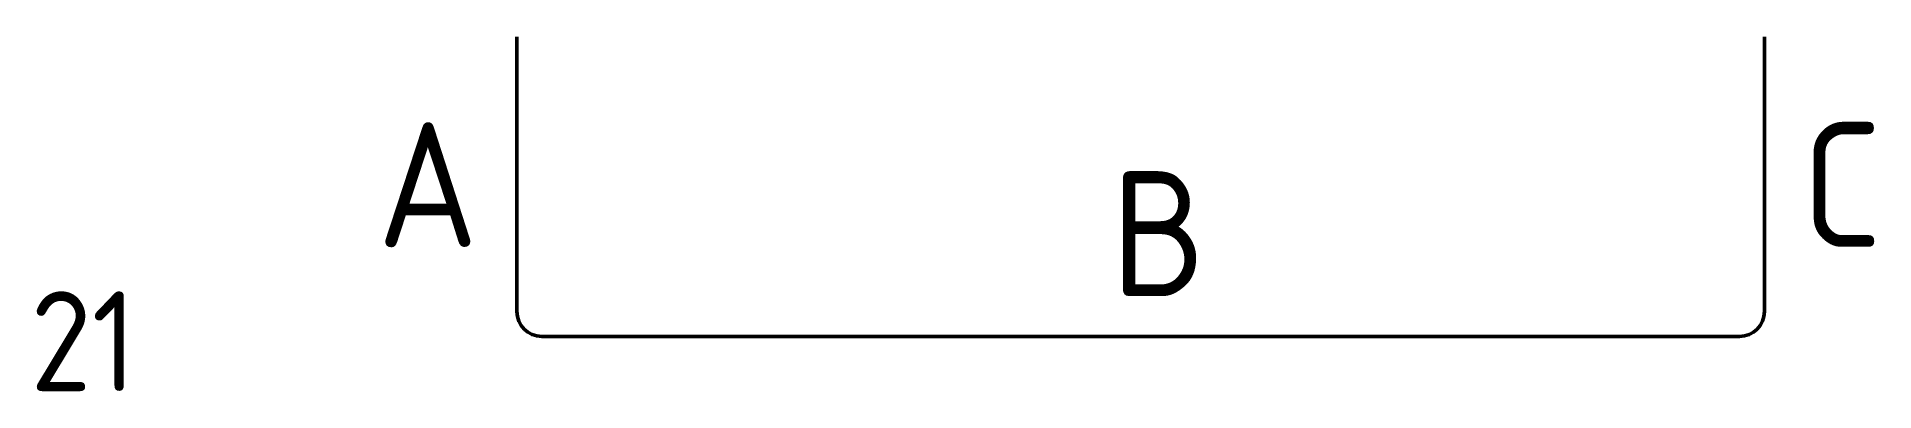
# Model space of a CAD drawing. Extents: x 234219 to 234587, y -41990 to -41919.
import ezdxf
from ezdxf.enums import TextEntityAlignment as Align

# ---------------------------------------------------------------- set-up
doc = ezdxf.new("R2010")
doc.units = 0
doc.layers.add('posedit.mtr.bar', color=7, linetype='Continuous', lineweight=50)
doc.layers.add('posedit.mtr.hidden', color=144, linetype='Continuous', plot=False)
doc.layers.add('posedit.mtr.text', color=3, linetype='Continuous')
doc.styles.add('posedit.ISOCPEUR', font='isocpeur.ttf', dxfattribs={"width": 0.9})

msp = doc.modelspace()

# ---------------------------------------------------------------- linework, layer by layer
at = {"layer": 'posedit.mtr.bar'}
for p, q in [((234314.97, -41974.34), (234314.97, -41919.34)), ((234564.97, -41974.34), (234564.97, -41919.34)), ((234319.97, -41979.34), (234559.97, -41979.34))]:
    msp.add_line(p, q, dxfattribs=at)
for centre, start, end in [((234319.97, -41974.34), 180, 270), ((234559.97, -41974.34), 270, 0)]:
    msp.add_arc(centre, 5, start, end, dxfattribs=at)

# ---------------------------------------------------------------- texts
at = {"layer": 'posedit.mtr.hidden', "color": 144, "style": 'posedit.ISOCPEUR', "width": 0.9}
msp.add_text('21', height=20, dxfattribs=at).set_placement((234217.48, -41990.3))
at = {"layer": 'posedit.mtr.text', "style": 'posedit.ISOCPEUR', "width": 0.9}
msp.add_attdef('A', text='', height=25, dxfattribs=at).set_placement((234307.25, -41948.94), align=Align.MIDDLE_RIGHT)
msp.add_attdef('C', text='', height=25, dxfattribs=at).set_placement((234572.43, -41948.94), align=Align.MIDDLE_LEFT)
msp.add_attdef('B', text='', height=25, dxfattribs=at).set_placement((234443.59, -41958.73), align=Align.MIDDLE_CENTER)

doc.saveas('drawing.dxf')
